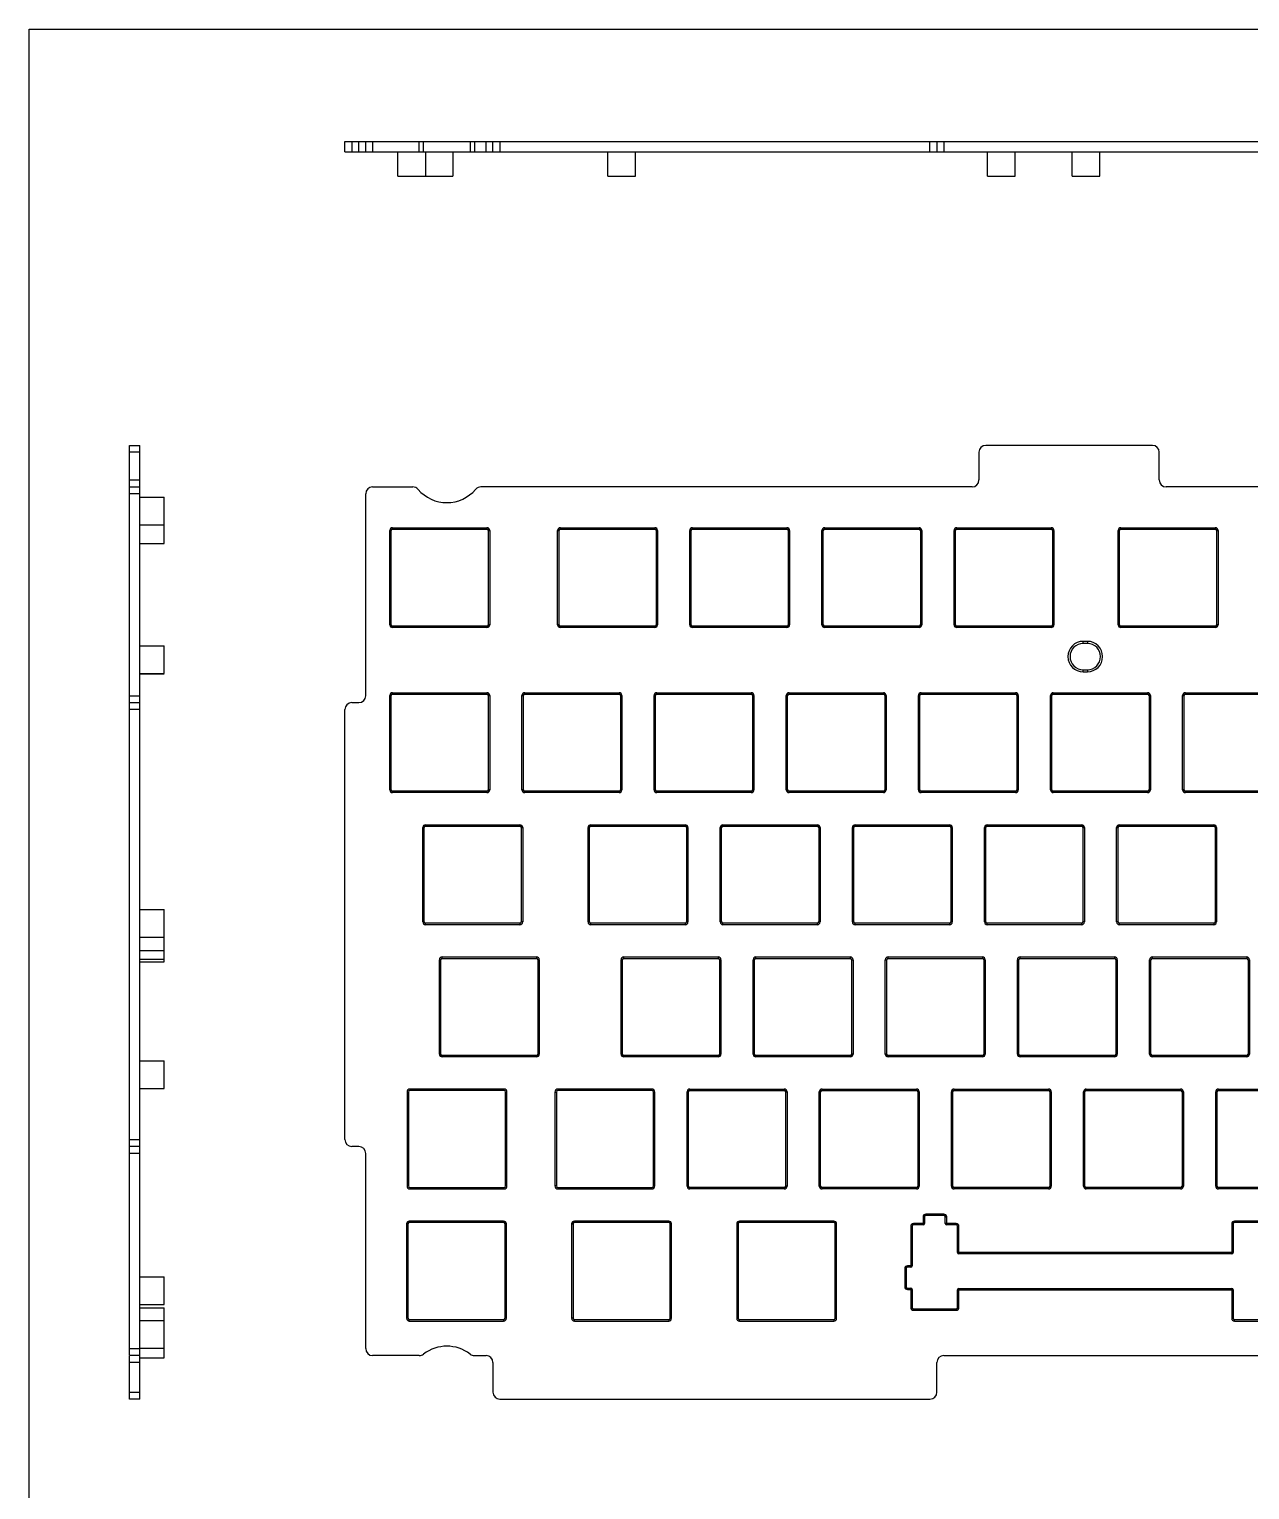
# Model space of a CAD drawing. Header units: millimetres. Extents: x 0 to 594, y 0 to 420.
# Drawn here: x 0 to 176, y 209.4 to 420 of the extents above; entities that cross this region are included whole.
import ezdxf

# ---------------------------------------------------------------- set-up
doc = ezdxf.new("R2010")
doc.units = ezdxf.units.MM
doc.header["$LTSCALE"] = 32.67
doc.layers.get('0').update_dxf_attribs({"linetype": 'CONTINUOUS'})

msp = doc.modelspace()

# ---------------------------------------------------------------- linework, layer by layer
at = {"color": 7, "linetype": 'Continuous'}
for p, q in [((0, 0), (0, 420)), ((0, 420), (594, 420)), ((45.51, 402.31), (45.51, 403.81)), ((45.51, 403.81), (482.67, 403.81)), ((45.51, 402.31), (482.67, 402.31)), ((46.51, 403.81), (46.51, 402.31)), ((47.51, 402.31), (47.51, 403.81)), ((48.51, 402.31), (48.51, 403.81)), ((49.51, 403.81), (49.51, 402.31)), ((53.16, 398.81), (53.16, 402.31)), ((56.24, 402.31), (56.24, 403.81)), ((56.85, 402.31), (56.85, 403.81)), ((57.16, 398.81), (57.16, 402.31)), ((61.06, 402.31), (61.06, 398.81)), ((63.57, 403.81), (63.57, 402.31)), ((64.18, 403.81), (64.18, 402.31)), ((65.86, 402.31), (65.86, 403.81)), ((66.86, 402.31), (66.86, 403.81)), ((67.86, 403.81), (67.86, 402.31)), ((83.4, 398.81), (83.4, 402.31)), ((87.4, 398.81), (87.4, 402.31)), ((129.86, 402.31), (129.86, 403.81)), ((130.86, 403.81), (130.86, 402.31)), ((131.86, 403.81), (131.86, 402.31)), ((138.14, 398.81), (138.14, 402.31)), ((142.14, 398.81), (142.14, 402.31)), ((150.36, 398.81), (150.36, 402.31)), ((154.36, 398.81), (154.36, 402.31)), ((53.16, 398.81), (57.16, 398.81)), ((57.22, 398.81), (61.06, 398.81)), ((83.4, 398.81), (87.4, 398.81)), ((138.14, 398.81), (142.14, 398.81)), ((150.36, 398.81), (154.36, 398.81)), ((14.46, 228.74), (14.46, 359.99)), ((14.46, 359.99), (15.96, 359.99)), ((15.96, 358.99), (14.46, 358.99)), ((15.96, 354.08), (15.96, 359.99)), ((136.92, 358.99), (136.92, 355)), ((161.92, 359.99), (137.92, 359.99)), ((162.92, 355), (162.92, 358.99)), ((14.46, 355), (15.96, 355)), ((14.46, 354), (15.96, 354)), ((15.96, 222.46), (15.96, 354)), ((49.51, 354), (55.3, 354)), ((135.92, 354), (65.12, 354)), ((182.43, 354), (163.92, 354)), ((15.96, 353), (14.46, 353)), ((15.96, 352.54), (19.46, 352.54)), ((19.46, 345.82), (19.46, 352.54)), ((48.51, 323.89), (48.51, 353)), ((15.96, 348.54), (19.46, 348.54)), ((51.99, 334.12), (51.99, 347.72)), ((51.99, 347.72), (52.19, 347.72)), ((52.19, 334.12), (52.19, 347.72)), ((52.39, 347.92), (52.39, 348.12)), ((52.39, 348.12), (65.99, 348.12)), ((52.39, 347.92), (65.99, 347.92)), ((65.99, 348.12), (65.99, 347.92)), ((66.19, 347.72), (66.19, 334.12)), ((66.19, 347.72), (66.39, 347.72)), ((66.39, 347.72), (66.39, 334.12)), ((76.18, 334.12), (76.18, 347.72)), ((76.18, 347.72), (76.38, 347.72)), ((76.38, 334.12), (76.38, 347.72)), ((76.58, 347.92), (76.58, 348.12)), ((76.58, 348.12), (90.18, 348.12)), ((76.58, 347.92), (90.18, 347.92)), ((90.18, 348.12), (90.18, 347.92)), ((90.38, 347.72), (90.38, 334.12)), ((90.38, 347.72), (90.58, 347.72)), ((90.58, 347.72), (90.58, 334.12)), ((95.23, 334.12), (95.23, 347.72)), ((95.23, 347.72), (95.43, 347.72)), ((95.43, 334.12), (95.43, 347.72)), ((95.63, 347.92), (95.63, 348.12)), ((95.63, 348.12), (109.23, 348.12)), ((95.63, 347.92), (109.23, 347.92)), ((109.23, 348.12), (109.23, 347.92)), ((109.43, 347.72), (109.43, 334.12)), ((109.43, 347.72), (109.63, 347.72)), ((109.63, 347.72), (109.63, 334.12)), ((114.28, 334.12), (114.28, 347.72)), ((114.28, 347.72), (114.48, 347.72)), ((114.48, 334.12), (114.48, 347.72)), ((114.68, 347.92), (114.68, 348.12)), ((114.68, 348.12), (128.28, 348.12)), ((114.68, 347.92), (128.28, 347.92)), ((128.28, 348.12), (128.28, 347.92)), ((128.48, 347.72), (128.48, 334.12)), ((128.48, 347.72), (128.68, 347.72)), ((128.68, 347.72), (128.68, 334.12)), ((133.33, 334.12), (133.33, 347.72)), ((133.33, 347.72), (133.53, 347.72)), ((133.53, 334.12), (133.53, 347.72)), ((133.73, 347.92), (133.73, 348.12)), ((133.73, 348.12), (147.33, 348.12)), ((133.73, 347.92), (147.33, 347.92)), ((147.33, 348.12), (147.33, 347.92)), ((147.53, 347.72), (147.53, 334.12)), ((147.53, 347.72), (147.73, 347.72)), ((147.73, 347.72), (147.73, 334.12)), ((156.99, 334.12), (156.99, 347.72)), ((156.99, 347.72), (157.19, 347.72)), ((157.19, 334.12), (157.19, 347.72)), ((157.39, 347.92), (157.39, 348.12)), ((157.39, 348.12), (170.99, 348.12)), ((157.39, 347.92), (170.99, 347.92)), ((170.99, 348.12), (170.99, 347.92)), ((171.19, 347.72), (171.19, 334.12)), ((171.19, 347.72), (171.39, 347.72)), ((171.39, 347.72), (171.39, 334.12)), ((15.96, 345.82), (19.46, 345.82)), ((52.19, 334.12), (51.99, 334.12)), ((52.39, 333.72), (52.39, 333.92)), ((65.99, 333.92), (52.39, 333.92)), ((65.99, 333.72), (52.39, 333.72)), ((65.99, 333.92), (65.99, 333.72)), ((66.39, 334.12), (66.19, 334.12)), ((76.38, 334.12), (76.18, 334.12)), ((76.58, 333.72), (76.58, 333.92)), ((90.18, 333.92), (76.58, 333.92)), ((90.18, 333.72), (76.58, 333.72)), ((90.18, 333.92), (90.18, 333.72)), ((90.58, 334.12), (90.38, 334.12)), ((95.43, 334.12), (95.23, 334.12)), ((95.63, 333.72), (95.63, 333.92)), ((109.23, 333.92), (95.63, 333.92)), ((109.23, 333.72), (95.63, 333.72)), ((109.23, 333.92), (109.23, 333.72)), ((109.63, 334.12), (109.43, 334.12)), ((114.48, 334.12), (114.28, 334.12)), ((114.68, 333.72), (114.68, 333.92)), ((128.28, 333.92), (114.68, 333.92)), ((128.28, 333.72), (114.68, 333.72)), ((128.28, 333.92), (128.28, 333.72)), ((128.68, 334.12), (128.48, 334.12)), ((133.53, 334.12), (133.33, 334.12)), ((133.73, 333.72), (133.73, 333.92)), ((147.33, 333.92), (133.73, 333.92)), ((147.33, 333.72), (133.73, 333.72)), ((147.33, 333.92), (147.33, 333.72)), ((147.73, 334.12), (147.53, 334.12)), ((157.19, 334.12), (156.99, 334.12)), ((157.39, 333.72), (157.39, 333.92)), ((170.99, 333.92), (157.39, 333.92)), ((170.99, 333.72), (157.39, 333.72)), ((170.99, 333.92), (170.99, 333.72)), ((171.39, 334.12), (171.19, 334.12)), ((15.96, 331.1), (19.46, 331.1)), ((19.46, 327.1), (19.46, 331.1)), ((151.95, 331.43), (151.95, 331.73)), ((152.55, 331.73), (151.95, 331.73)), ((152.55, 331.43), (151.95, 331.43)), ((152.55, 331.73), (152.55, 331.43)), ((15.96, 327.1), (19.46, 327.1)), ((15.96, 327.05), (19.46, 327.05)), ((151.95, 327.33), (151.95, 327.63)), ((151.95, 327.63), (152.55, 327.63)), ((151.95, 327.33), (152.55, 327.33)), ((152.55, 327.63), (152.55, 327.33)), ((14.46, 323.89), (15.96, 323.89)), ((14.46, 322.89), (15.96, 322.89)), ((46.51, 322.89), (47.51, 322.89)), ((51.99, 310.32), (51.99, 323.92)), ((51.99, 323.92), (52.19, 323.92)), ((52.19, 310.32), (52.19, 323.92)), ((52.39, 324.12), (52.39, 324.32)), ((52.39, 324.32), (65.99, 324.32)), ((52.39, 324.12), (65.99, 324.12)), ((65.99, 324.32), (65.99, 324.12)), ((66.19, 323.92), (66.19, 310.32)), ((66.19, 323.92), (66.39, 323.92)), ((66.39, 323.92), (66.39, 310.32)), ((71.04, 310.32), (71.04, 323.92)), ((71.04, 323.92), (71.24, 323.92)), ((71.24, 310.32), (71.24, 323.92)), ((71.44, 324.12), (71.44, 324.32)), ((71.44, 324.32), (85.04, 324.32)), ((71.44, 324.12), (85.04, 324.12)), ((85.04, 324.32), (85.04, 324.12)), ((85.24, 323.92), (85.24, 310.32)), ((85.24, 323.92), (85.44, 323.92)), ((85.44, 323.92), (85.44, 310.32)), ((90.09, 310.32), (90.09, 323.92)), ((90.09, 323.92), (90.29, 323.92)), ((90.29, 310.32), (90.29, 323.92)), ((90.49, 324.12), (90.49, 324.32)), ((90.49, 324.32), (104.09, 324.32)), ((90.49, 324.12), (104.09, 324.12)), ((104.09, 324.32), (104.09, 324.12)), ((104.29, 323.92), (104.29, 310.32)), ((104.29, 323.92), (104.49, 323.92)), ((104.49, 323.92), (104.49, 310.32)), ((109.14, 310.32), (109.14, 323.92)), ((109.14, 323.92), (109.34, 323.92)), ((109.34, 310.32), (109.34, 323.92)), ((109.54, 324.12), (109.54, 324.32)), ((109.54, 324.32), (123.14, 324.32)), ((109.54, 324.12), (123.14, 324.12)), ((123.14, 324.32), (123.14, 324.12)), ((123.34, 323.92), (123.34, 310.32)), ((123.34, 323.92), (123.54, 323.92)), ((123.54, 323.92), (123.54, 310.32)), ((128.19, 310.32), (128.19, 323.92)), ((128.19, 323.92), (128.39, 323.92)), ((128.39, 310.32), (128.39, 323.92)), ((128.59, 324.12), (128.59, 324.32)), ((128.59, 324.32), (142.19, 324.32)), ((128.59, 324.12), (142.19, 324.12)), ((142.19, 324.32), (142.19, 324.12)), ((142.39, 323.92), (142.39, 310.32)), ((142.39, 323.92), (142.59, 323.92)), ((142.59, 323.92), (142.59, 310.32)), ((147.24, 310.32), (147.24, 323.92)), ((147.24, 323.92), (147.44, 323.92)), ((147.44, 310.32), (147.44, 323.92)), ((147.64, 324.12), (147.64, 324.32)), ((147.64, 324.32), (161.24, 324.32)), ((147.64, 324.12), (161.24, 324.12)), ((161.24, 324.32), (161.24, 324.12)), ((161.44, 323.92), (161.44, 310.32)), ((161.44, 323.92), (161.64, 323.92)), ((161.64, 323.92), (161.64, 310.32)), ((166.29, 310.32), (166.29, 323.92)), ((166.29, 323.92), (166.49, 323.92)), ((166.49, 310.32), (166.49, 323.92)), ((166.69, 324.12), (166.69, 324.32)), ((166.69, 324.32), (180.29, 324.32)), ((166.69, 324.12), (180.29, 324.12)), ((15.96, 321.89), (14.46, 321.89)), ((45.51, 259.89), (45.51, 321.89)), ((52.19, 310.32), (51.99, 310.32)), ((52.39, 309.92), (52.39, 310.12)), ((65.99, 310.12), (52.39, 310.12)), ((65.99, 309.92), (52.39, 309.92)), ((65.99, 310.12), (65.99, 309.92)), ((66.39, 310.32), (66.19, 310.32)), ((71.24, 310.32), (71.04, 310.32)), ((71.44, 309.92), (71.44, 310.12)), ((85.04, 310.12), (71.44, 310.12)), ((85.04, 309.92), (71.44, 309.92)), ((85.04, 310.12), (85.04, 309.92)), ((85.44, 310.32), (85.24, 310.32)), ((90.29, 310.32), (90.09, 310.32)), ((90.49, 309.92), (90.49, 310.12)), ((104.09, 310.12), (90.49, 310.12)), ((104.09, 309.92), (90.49, 309.92)), ((104.09, 310.12), (104.09, 309.92)), ((104.49, 310.32), (104.29, 310.32)), ((109.34, 310.32), (109.14, 310.32)), ((109.54, 309.92), (109.54, 310.12)), ((123.14, 310.12), (109.54, 310.12)), ((123.14, 309.92), (109.54, 309.92)), ((123.14, 310.12), (123.14, 309.92)), ((123.54, 310.32), (123.34, 310.32)), ((128.39, 310.32), (128.19, 310.32)), ((128.59, 309.92), (128.59, 310.12)), ((142.19, 310.12), (128.59, 310.12)), ((142.19, 309.92), (128.59, 309.92)), ((142.19, 310.12), (142.19, 309.92)), ((142.59, 310.32), (142.39, 310.32)), ((147.44, 310.32), (147.24, 310.32)), ((147.64, 309.92), (147.64, 310.12)), ((161.24, 310.12), (147.64, 310.12)), ((161.24, 309.92), (147.64, 309.92)), ((161.24, 310.12), (161.24, 309.92)), ((161.64, 310.32), (161.44, 310.32)), ((166.49, 310.32), (166.29, 310.32)), ((166.69, 309.92), (166.69, 310.12)), ((180.29, 310.12), (166.69, 310.12)), ((180.29, 309.92), (166.69, 309.92)), ((56.74, 291.27), (56.74, 304.87)), ((56.74, 304.87), (56.94, 304.87)), ((56.94, 291.27), (56.94, 304.87)), ((57.14, 305.07), (57.14, 305.27)), ((57.14, 305.27), (70.74, 305.27)), ((57.14, 305.07), (70.74, 305.07)), ((70.74, 305.27), (70.74, 305.07)), ((70.94, 304.87), (70.94, 291.27)), ((70.94, 304.87), (71.14, 304.87)), ((71.14, 304.87), (71.14, 291.27)), ((80.57, 291.27), (80.57, 304.87)), ((80.57, 304.87), (80.77, 304.87)), ((80.77, 291.27), (80.77, 304.87)), ((80.97, 305.07), (80.97, 305.27)), ((80.97, 305.27), (94.57, 305.27)), ((80.97, 305.07), (94.57, 305.07)), ((94.57, 305.27), (94.57, 305.07)), ((94.77, 304.87), (94.77, 291.27)), ((94.77, 304.87), (94.97, 304.87)), ((94.97, 304.87), (94.97, 291.27)), ((99.62, 291.27), (99.62, 304.87)), ((99.62, 304.87), (99.82, 304.87)), ((99.82, 291.27), (99.82, 304.87)), ((100.02, 305.07), (100.02, 305.27)), ((100.02, 305.27), (113.62, 305.27)), ((100.02, 305.07), (113.62, 305.07)), ((113.62, 305.27), (113.62, 305.07)), ((113.82, 304.87), (113.82, 291.27)), ((113.82, 304.87), (114.02, 304.87)), ((114.02, 304.87), (114.02, 291.27)), ((118.67, 291.27), (118.67, 304.87)), ((118.67, 304.87), (118.87, 304.87)), ((118.87, 291.27), (118.87, 304.87)), ((119.07, 305.07), (119.07, 305.27)), ((119.07, 305.27), (132.67, 305.27)), ((119.07, 305.07), (132.67, 305.07)), ((132.67, 305.27), (132.67, 305.07)), ((132.87, 304.87), (132.87, 291.27)), ((132.87, 304.87), (133.07, 304.87)), ((133.07, 304.87), (133.07, 291.27)), ((137.72, 291.27), (137.72, 304.87)), ((137.72, 304.87), (137.92, 304.87)), ((137.92, 291.27), (137.92, 304.87)), ((138.12, 305.07), (138.12, 305.27)), ((138.12, 305.27), (151.72, 305.27)), ((138.12, 305.07), (151.72, 305.07)), ((151.72, 305.27), (151.72, 305.07)), ((151.92, 304.87), (151.92, 291.27)), ((151.92, 304.87), (152.12, 304.87)), ((152.12, 304.87), (152.12, 291.27)), ((156.77, 291.27), (156.77, 304.87)), ((156.77, 304.87), (156.97, 304.87)), ((156.97, 291.27), (156.97, 304.87)), ((157.17, 305.07), (157.17, 305.27)), ((157.17, 305.27), (170.77, 305.27)), ((157.17, 305.07), (170.77, 305.07)), ((170.77, 305.27), (170.77, 305.07)), ((170.97, 304.87), (170.97, 291.27)), ((170.97, 304.87), (171.17, 304.87)), ((171.17, 304.87), (171.17, 291.27)), ((15.96, 293.07), (19.46, 293.07)), ((19.46, 285.52), (19.46, 293.07)), ((56.94, 291.27), (56.74, 291.27)), ((57.14, 290.87), (57.14, 291.07)), ((70.74, 291.07), (57.14, 291.07)), ((70.74, 290.87), (57.14, 290.87)), ((70.74, 291.07), (70.74, 290.87)), ((71.14, 291.27), (70.94, 291.27)), ((80.77, 291.27), (80.57, 291.27)), ((80.97, 290.87), (80.97, 291.07)), ((94.57, 291.07), (80.97, 291.07)), ((94.57, 290.87), (80.97, 290.87)), ((94.57, 291.07), (94.57, 290.87)), ((94.97, 291.27), (94.77, 291.27)), ((99.82, 291.27), (99.62, 291.27)), ((100.02, 290.87), (100.02, 291.07)), ((113.62, 291.07), (100.02, 291.07)), ((113.62, 290.87), (100.02, 290.87)), ((113.62, 291.07), (113.62, 290.87)), ((114.02, 291.27), (113.82, 291.27)), ((118.87, 291.27), (118.67, 291.27)), ((119.07, 290.87), (119.07, 291.07)), ((132.67, 291.07), (119.07, 291.07)), ((132.67, 290.87), (119.07, 290.87)), ((132.67, 291.07), (132.67, 290.87)), ((133.07, 291.27), (132.87, 291.27)), ((137.92, 291.27), (137.72, 291.27)), ((138.12, 290.87), (138.12, 291.07)), ((151.72, 291.07), (138.12, 291.07)), ((151.72, 290.87), (138.12, 290.87)), ((151.72, 291.07), (151.72, 290.87)), ((152.12, 291.27), (151.92, 291.27)), ((156.97, 291.27), (156.77, 291.27)), ((157.17, 290.87), (157.17, 291.07)), ((170.77, 291.07), (157.17, 291.07)), ((170.77, 290.87), (157.17, 290.87)), ((170.77, 291.07), (170.77, 290.87)), ((171.17, 291.27), (170.97, 291.27)), ((15.96, 289.07), (19.46, 289.07)), ((15.96, 287.17), (19.46, 287.17)), ((15.96, 285.92), (19.46, 285.92)), ((15.96, 285.52), (19.46, 285.52)), ((59.13, 272.22), (59.13, 285.82)), ((59.13, 285.82), (59.33, 285.82)), ((59.33, 272.22), (59.33, 285.82)), ((59.53, 286.02), (59.53, 286.22)), ((59.53, 286.22), (73.13, 286.22)), ((59.53, 286.02), (73.13, 286.02)), ((73.13, 286.22), (73.13, 286.02)), ((73.33, 285.82), (73.33, 272.22)), ((73.33, 285.82), (73.53, 285.82)), ((73.53, 285.82), (73.53, 272.22)), ((85.32, 272.22), (85.32, 285.82)), ((85.32, 285.82), (85.52, 285.82)), ((85.52, 272.22), (85.52, 285.82)), ((85.72, 286.02), (85.72, 286.22)), ((85.72, 286.22), (99.32, 286.22)), ((85.72, 286.02), (99.32, 286.02)), ((99.32, 286.22), (99.32, 286.02)), ((99.52, 285.82), (99.52, 272.22)), ((99.52, 285.82), (99.72, 285.82)), ((99.72, 285.82), (99.72, 272.22)), ((104.37, 272.22), (104.37, 285.82)), ((104.37, 285.82), (104.57, 285.82)), ((104.57, 272.22), (104.57, 285.82)), ((104.77, 286.02), (104.77, 286.22)), ((104.77, 286.22), (118.37, 286.22)), ((104.77, 286.02), (118.37, 286.02)), ((118.37, 286.22), (118.37, 286.02)), ((118.57, 285.82), (118.57, 272.22)), ((118.57, 285.82), (118.77, 285.82)), ((118.77, 285.82), (118.77, 272.22)), ((123.42, 272.22), (123.42, 285.82)), ((123.42, 285.82), (123.62, 285.82)), ((123.62, 272.22), (123.62, 285.82)), ((123.82, 286.02), (123.82, 286.22)), ((123.82, 286.22), (137.42, 286.22)), ((123.82, 286.02), (137.42, 286.02)), ((137.42, 286.22), (137.42, 286.02)), ((137.62, 285.82), (137.62, 272.22)), ((137.62, 285.82), (137.82, 285.82)), ((137.82, 285.82), (137.82, 272.22)), ((142.47, 272.22), (142.47, 285.82)), ((142.47, 285.82), (142.67, 285.82)), ((142.67, 272.22), (142.67, 285.82)), ((142.87, 286.02), (142.87, 286.22)), ((142.87, 286.22), (156.47, 286.22)), ((142.87, 286.02), (156.47, 286.02)), ((156.47, 286.22), (156.47, 286.02)), ((156.67, 285.82), (156.67, 272.22)), ((156.67, 285.82), (156.87, 285.82)), ((156.87, 285.82), (156.87, 272.22)), ((161.52, 272.22), (161.52, 285.82)), ((161.52, 285.82), (161.72, 285.82)), ((161.72, 272.22), (161.72, 285.82)), ((161.92, 286.02), (161.92, 286.22)), ((161.92, 286.22), (175.52, 286.22)), ((161.92, 286.02), (175.52, 286.02)), ((175.52, 286.22), (175.52, 286.02)), ((175.72, 285.82), (175.72, 272.22)), ((175.72, 285.82), (175.92, 285.82)), ((175.92, 285.82), (175.92, 272.22)), ((59.33, 272.22), (59.13, 272.22)), ((59.53, 271.82), (59.53, 272.02)), ((73.13, 272.02), (59.53, 272.02)), ((73.13, 271.82), (59.53, 271.82)), ((73.13, 272.02), (73.13, 271.82)), ((73.53, 272.22), (73.33, 272.22)), ((85.52, 272.22), (85.32, 272.22)), ((85.72, 271.82), (85.72, 272.02)), ((99.32, 272.02), (85.72, 272.02)), ((99.32, 271.82), (85.72, 271.82)), ((99.32, 272.02), (99.32, 271.82)), ((99.72, 272.22), (99.52, 272.22)), ((104.57, 272.22), (104.37, 272.22)), ((104.77, 271.82), (104.77, 272.02)), ((118.37, 272.02), (104.77, 272.02)), ((118.37, 271.82), (104.77, 271.82)), ((118.37, 272.02), (118.37, 271.82)), ((118.77, 272.22), (118.57, 272.22)), ((123.62, 272.22), (123.42, 272.22)), ((123.82, 271.82), (123.82, 272.02)), ((137.42, 272.02), (123.82, 272.02)), ((137.42, 271.82), (123.82, 271.82)), ((137.42, 272.02), (137.42, 271.82)), ((137.82, 272.22), (137.62, 272.22)), ((142.67, 272.22), (142.47, 272.22)), ((142.87, 271.82), (142.87, 272.02)), ((156.47, 272.02), (142.87, 272.02)), ((156.47, 271.82), (142.87, 271.82)), ((156.47, 272.02), (156.47, 271.82)), ((156.87, 272.22), (156.67, 272.22)), ((161.72, 272.22), (161.52, 272.22)), ((161.92, 271.82), (161.92, 272.02)), ((175.52, 272.02), (161.92, 272.02)), ((175.52, 271.82), (161.92, 271.82)), ((175.52, 272.02), (175.52, 271.82)), ((175.92, 272.22), (175.72, 272.22)), ((15.96, 271.26), (19.46, 271.26)), ((19.46, 267.26), (19.46, 271.26)), ((15.96, 267.26), (19.46, 267.26)), ((54.47, 266.72), (54.47, 253.22)), ((54.47, 266.72), (54.67, 266.72)), ((54.67, 266.72), (54.67, 253.22)), ((54.92, 266.97), (54.92, 267.17)), ((68.42, 267.17), (54.92, 267.17)), ((68.42, 266.97), (54.92, 266.97)), ((68.42, 267.17), (68.42, 266.97)), ((68.67, 253.22), (68.67, 266.72)), ((68.67, 266.72), (68.87, 266.72)), ((68.87, 253.22), (68.87, 266.72)), ((75.8, 266.72), (75.8, 253.22)), ((75.8, 266.72), (76, 266.72)), ((76, 266.72), (76, 253.22)), ((76.25, 266.97), (76.25, 267.17)), ((89.75, 267.17), (76.25, 267.17)), ((89.75, 266.97), (76.25, 266.97)), ((89.75, 267.17), (89.75, 266.97)), ((90, 253.22), (90, 266.72)), ((90, 266.72), (90.2, 266.72)), ((90.2, 253.22), (90.2, 266.72)), ((94.85, 253.17), (94.85, 266.77)), ((94.85, 266.77), (95.05, 266.77)), ((95.05, 253.17), (95.05, 266.77)), ((95.25, 266.97), (95.25, 267.17)), ((95.25, 267.17), (108.85, 267.17)), ((95.25, 266.97), (108.85, 266.97)), ((108.85, 267.17), (108.85, 266.97)), ((109.05, 266.77), (109.05, 253.17)), ((109.05, 266.77), (109.25, 266.77)), ((109.25, 266.77), (109.25, 253.17)), ((113.9, 253.17), (113.9, 266.77)), ((113.9, 266.77), (114.1, 266.77)), ((114.1, 253.17), (114.1, 266.77)), ((114.3, 266.97), (114.3, 267.17)), ((114.3, 267.17), (127.9, 267.17)), ((114.3, 266.97), (127.9, 266.97)), ((127.9, 267.17), (127.9, 266.97)), ((128.1, 266.77), (128.1, 253.17)), ((128.1, 266.77), (128.3, 266.77)), ((128.3, 266.77), (128.3, 253.17)), ((132.95, 253.17), (132.95, 266.77)), ((132.95, 266.77), (133.15, 266.77)), ((133.15, 253.17), (133.15, 266.77)), ((133.35, 266.97), (133.35, 267.17)), ((133.35, 267.17), (146.95, 267.17)), ((133.35, 266.97), (146.95, 266.97)), ((146.95, 267.17), (146.95, 266.97)), ((147.15, 266.77), (147.15, 253.17)), ((147.15, 266.77), (147.35, 266.77)), ((147.35, 266.77), (147.35, 253.17)), ((152, 253.17), (152, 266.77)), ((152, 266.77), (152.2, 266.77)), ((152.2, 253.17), (152.2, 266.77)), ((152.4, 266.97), (152.4, 267.17)), ((152.4, 267.17), (166, 267.17)), ((152.4, 266.97), (166, 266.97)), ((166, 267.17), (166, 266.97)), ((166.2, 266.77), (166.2, 253.17)), ((166.2, 266.77), (166.4, 266.77)), ((166.4, 266.77), (166.4, 253.17)), ((171.05, 253.17), (171.05, 266.77)), ((171.05, 266.77), (171.25, 266.77)), ((171.25, 253.17), (171.25, 266.77)), ((171.45, 266.97), (171.45, 267.17)), ((171.45, 267.17), (185.05, 267.17)), ((171.45, 266.97), (185.05, 266.97)), ((14.46, 259.89), (15.96, 259.89)), ((15.96, 258.89), (14.46, 258.89)), ((15.96, 257.89), (14.46, 257.89)), ((47.51, 258.89), (46.51, 258.89)), ((48.51, 229.74), (48.51, 257.89)), ((54.67, 253.22), (54.47, 253.22)), ((54.92, 252.77), (54.92, 252.97)), ((54.92, 252.97), (68.42, 252.97)), ((54.92, 252.77), (68.42, 252.77)), ((68.42, 252.97), (68.42, 252.77)), ((68.87, 253.22), (68.67, 253.22)), ((76, 253.22), (75.8, 253.22)), ((76.25, 252.77), (76.25, 252.97)), ((76.25, 252.97), (89.75, 252.97)), ((76.25, 252.77), (89.75, 252.77)), ((89.75, 252.97), (89.75, 252.77)), ((90.2, 253.22), (90, 253.22)), ((95.05, 253.17), (94.85, 253.17)), ((95.25, 252.77), (95.25, 252.97)), ((108.85, 252.97), (95.25, 252.97)), ((108.85, 252.77), (95.25, 252.77)), ((108.85, 252.97), (108.85, 252.77)), ((109.25, 253.17), (109.05, 253.17)), ((114.1, 253.17), (113.9, 253.17)), ((114.3, 252.77), (114.3, 252.97)), ((127.9, 252.97), (114.3, 252.97)), ((127.9, 252.77), (114.3, 252.77)), ((127.9, 252.97), (127.9, 252.77)), ((128.3, 253.17), (128.1, 253.17)), ((133.15, 253.17), (132.95, 253.17)), ((133.35, 252.77), (133.35, 252.97)), ((146.95, 252.97), (133.35, 252.97)), ((146.95, 252.77), (133.35, 252.77)), ((146.95, 252.97), (146.95, 252.77)), ((147.35, 253.17), (147.15, 253.17)), ((152.2, 253.17), (152, 253.17)), ((152.4, 252.77), (152.4, 252.97)), ((166, 252.97), (152.4, 252.97)), ((166, 252.77), (152.4, 252.77)), ((166, 252.97), (166, 252.77)), ((166.4, 253.17), (166.2, 253.17)), ((171.25, 253.17), (171.05, 253.17)), ((171.45, 252.77), (171.45, 252.97)), ((185.05, 252.97), (171.45, 252.97)), ((185.05, 252.77), (171.45, 252.77)), ((128.87, 248.73), (128.87, 247.58)), ((128.87, 248.73), (129.07, 248.73)), ((129.07, 248.73), (129.07, 247.78)), ((129.27, 248.93), (129.27, 249.13)), ((131.87, 249.13), (129.27, 249.13)), ((131.87, 248.93), (129.27, 248.93)), ((131.87, 249.13), (131.87, 248.93)), ((132.07, 247.78), (132.07, 248.73)), ((132.07, 248.73), (132.27, 248.73)), ((132.27, 247.58), (132.27, 248.73)), ((54.4, 247.72), (54.4, 234.12)), ((54.4, 247.72), (54.6, 247.72)), ((54.6, 247.72), (54.6, 234.12)), ((54.8, 247.92), (54.8, 248.12)), ((68.4, 248.12), (54.8, 248.12)), ((68.4, 247.92), (54.8, 247.92)), ((68.4, 248.12), (68.4, 247.92)), ((68.6, 234.12), (68.6, 247.72)), ((68.6, 247.72), (68.8, 247.72)), ((68.8, 234.12), (68.8, 247.72)), ((78.2, 247.72), (78.2, 234.12)), ((78.2, 247.72), (78.4, 247.72)), ((78.4, 247.72), (78.4, 234.12)), ((78.6, 247.92), (78.6, 248.12)), ((92.2, 248.12), (78.6, 248.12)), ((92.2, 247.92), (78.6, 247.92)), ((92.2, 248.12), (92.2, 247.92)), ((92.4, 234.12), (92.4, 247.72)), ((92.4, 247.72), (92.6, 247.72)), ((92.6, 234.12), (92.6, 247.72)), ((102, 247.72), (102, 234.12)), ((102, 247.72), (102.2, 247.72)), ((102.2, 247.72), (102.2, 234.12)), ((102.4, 247.92), (102.4, 248.12)), ((116, 248.12), (102.4, 248.12)), ((116, 247.92), (102.4, 247.92)), ((116, 248.12), (116, 247.92)), ((116.2, 234.12), (116.2, 247.72)), ((116.2, 247.72), (116.4, 247.72)), ((116.4, 234.12), (116.4, 247.72)), ((127.09, 247.38), (127.09, 241.48)), ((127.09, 247.38), (127.29, 247.38)), ((127.29, 247.38), (127.29, 241.68)), ((127.49, 247.58), (127.49, 247.78)), ((129.07, 247.78), (127.49, 247.78)), ((128.87, 247.58), (127.49, 247.58)), ((133.64, 247.78), (132.07, 247.78)), ((133.64, 247.58), (132.27, 247.58)), ((133.64, 247.78), (133.64, 247.58)), ((133.84, 243.62), (133.84, 247.38)), ((133.84, 247.38), (134.04, 247.38)), ((134.04, 243.42), (134.04, 247.38)), ((173.37, 247.72), (173.37, 243.42)), ((173.37, 247.72), (173.57, 247.72)), ((173.57, 247.72), (173.57, 243.62)), ((173.77, 247.92), (173.77, 248.12)), ((187.37, 248.12), (173.77, 248.12)), ((187.37, 247.92), (173.77, 247.92)), ((173.57, 243.62), (133.84, 243.62)), ((173.37, 243.42), (134.04, 243.42)), ((15.96, 240.11), (19.46, 240.11)), ((19.46, 236.11), (19.46, 240.11)), ((126.22, 241.28), (126.22, 238.67)), ((126.22, 241.28), (126.42, 241.28)), ((126.42, 241.28), (126.42, 238.67)), ((126.62, 241.48), (126.62, 241.68)), ((127.29, 241.68), (126.62, 241.68)), ((127.09, 241.48), (126.62, 241.48)), ((126.42, 238.67), (126.22, 238.67)), ((126.62, 238.27), (126.62, 238.47)), ((126.62, 238.47), (127.09, 238.47)), ((126.62, 238.27), (127.29, 238.27)), ((127.09, 238.47), (127.09, 235.67)), ((127.29, 238.27), (127.29, 235.67)), ((133.84, 235.67), (133.84, 238.22)), ((133.84, 238.22), (173.57, 238.22)), ((134.04, 235.67), (134.04, 238.42)), ((134.04, 238.42), (173.37, 238.42)), ((173.37, 238.42), (173.37, 234.12)), ((173.57, 238.22), (173.57, 234.12)), ((15.96, 236.11), (19.46, 236.11)), ((15.96, 235.62), (19.46, 235.62)), ((15.96, 233.81), (19.46, 233.81)), ((19.46, 228.42), (19.46, 235.62)), ((54.6, 234.12), (54.4, 234.12)), ((54.8, 233.72), (54.8, 233.92)), ((54.8, 233.92), (68.4, 233.92)), ((68.4, 233.92), (68.4, 233.72)), ((68.8, 234.12), (68.6, 234.12)), ((78.4, 234.12), (78.2, 234.12)), ((78.6, 233.72), (78.6, 233.92)), ((78.6, 233.92), (92.2, 233.92)), ((92.2, 233.92), (92.2, 233.72)), ((92.6, 234.12), (92.4, 234.12)), ((102.2, 234.12), (102, 234.12)), ((102.4, 233.72), (102.4, 233.92)), ((102.4, 233.92), (116, 233.92)), ((116, 233.92), (116, 233.72)), ((116.4, 234.12), (116.2, 234.12)), ((127.29, 235.67), (127.09, 235.67)), ((127.49, 235.27), (127.49, 235.47)), ((127.49, 235.47), (133.64, 235.47)), ((127.49, 235.27), (133.64, 235.27)), ((133.64, 235.47), (133.64, 235.27)), ((134.04, 235.67), (133.84, 235.67)), ((173.57, 234.12), (173.37, 234.12)), ((173.77, 233.72), (173.77, 233.92)), ((173.77, 233.92), (187.37, 233.92)), ((54.8, 233.72), (68.4, 233.72)), ((78.6, 233.72), (92.2, 233.72)), ((102.4, 233.72), (116, 233.72)), ((173.77, 233.72), (187.37, 233.72)), ((14.46, 229.74), (15.96, 229.74)), ((15.96, 229.81), (19.46, 229.81)), ((15.96, 228.74), (14.46, 228.74)), ((14.46, 222.46), (14.46, 228.66)), ((15.96, 227.74), (14.46, 227.74)), ((15.96, 228.42), (19.46, 228.42)), ((56.24, 228.74), (49.51, 228.74)), ((64.18, 228.74), (65.86, 228.74)), ((66.86, 227.74), (66.86, 223.46)), ((130.86, 223.46), (130.86, 227.74)), ((131.86, 228.74), (183.44, 228.74)), ((14.46, 223.46), (15.96, 223.46)), ((15.96, 222.46), (14.46, 222.46)), ((67.86, 222.46), (129.86, 222.46))]:
    msp.add_line(p, q, dxfattribs=at)
for centre, radius, start, end in [((137.92, 358.99), 1, 90, 180), ((161.92, 358.99), 1, 0, 90), ((49.51, 353), 1, 90, 180), ((55.3, 353), 1, 40.4201, 90), ((65.12, 353), 1, 90, 139.5799), ((135.92, 355), 1, 270, 360), ((163.92, 355), 1, 180, 270), ((60.21, 357.18), 5.45, 220.4201, 319.5799), ((52.39, 347.72), 0.4, 90.0008, 179.9992), ((52.39, 347.72), 0.2, 90, 179.9999), ((65.99, 347.72), 0.4, 0.0008, 89.9992), ((65.99, 347.72), 0.2, 0, 89.9999), ((76.58, 347.72), 0.4, 90.0008, 179.9992), ((76.58, 347.72), 0.2, 90.0001, 180), ((90.18, 347.72), 0.4, 0.0008, 89.9992), ((90.18, 347.72), 0.2, 360, 90), ((95.63, 347.72), 0.4, 90.0008, 179.9992), ((95.63, 347.72), 0.2, 90.0001, 180), ((109.23, 347.72), 0.4, 0.0008, 89.9992), ((109.23, 347.72), 0.2, 360, 90), ((114.68, 347.72), 0.4, 90.0008, 179.9992), ((114.68, 347.72), 0.2, 90, 180), ((128.28, 347.72), 0.4, 0.0008, 89.9992), ((128.28, 347.72), 0.2, 0.0001, 90), ((133.73, 347.72), 0.4, 90.0008, 179.9992), ((133.73, 347.72), 0.2, 90.0001, 180), ((147.33, 347.72), 0.4, 0.0008, 89.9992), ((147.33, 347.72), 0.2, 0.0001, 90), ((157.39, 347.72), 0.4, 90.0008, 179.9992), ((157.39, 347.72), 0.2, 90, 180), ((170.99, 347.72), 0.4, 0.0008, 89.9992), ((170.99, 347.72), 0.2, 0.0001, 90), ((52.39, 334.12), 0.4, 180.0008, 269.9992), ((52.39, 334.12), 0.2, 180, 269.9999), ((65.99, 334.12), 0.4, 270.0008, 359.9992), ((65.99, 334.12), 0.2, 270, 359.9999), ((76.58, 334.12), 0.4, 180.0008, 269.9992), ((76.58, 334.12), 0.2, 180.0001, 270), ((90.18, 334.12), 0.4, 270.0008, 359.9992), ((90.18, 334.12), 0.2, 270.0001, 360), ((95.63, 334.12), 0.4, 180.0008, 269.9992), ((95.63, 334.12), 0.2, 180.0001, 270), ((109.23, 334.12), 0.4, 270.0008, 359.9992), ((109.23, 334.12), 0.2, 270.0001, 360), ((114.68, 334.12), 0.4, 180.0008, 269.9992), ((114.68, 334.12), 0.2, 180.0001, 270), ((128.28, 334.12), 0.4, 270.0008, 359.9992), ((128.28, 334.12), 0.2, 270.0001, 360), ((133.73, 334.12), 0.4, 180.0008, 269.9992), ((133.73, 334.12), 0.2, 180.0001, 270), ((147.33, 334.12), 0.4, 270.0008, 359.9992), ((147.33, 334.12), 0.2, 270, 360), ((157.39, 334.12), 0.4, 180.0008, 269.9992), ((157.39, 334.12), 0.2, 180.0001, 270), ((170.99, 334.12), 0.4, 270.0008, 359.9992), ((170.99, 334.12), 0.2, 270.0001, 360), ((151.95, 329.53), 2.2, 90, 270), ((151.95, 329.53), 1.9, 90, 270), ((152.55, 329.53), 2.2, 270, 90), ((152.55, 329.53), 1.9, 270, 90), ((46.51, 321.89), 1, 90, 180), ((47.51, 323.89), 1, 270, 360), ((52.39, 323.92), 0.4, 90.0008, 179.9992), ((52.39, 323.92), 0.2, 90.0001, 180), ((65.99, 323.92), 0.4, 0.0008, 89.9992), ((65.99, 323.92), 0.2, 0.0001, 90), ((71.44, 323.92), 0.4, 90.0008, 179.9992), ((71.44, 323.92), 0.2, 90.0001, 180), ((85.04, 323.92), 0.4, 0.0008, 89.9992), ((85.04, 323.92), 0.2, 0.0001, 90), ((90.49, 323.92), 0.4, 90.0008, 179.9992), ((90.49, 323.92), 0.2, 90.0001, 180), ((104.09, 323.92), 0.4, 0.0008, 89.9992), ((104.09, 323.92), 0.2, 0.0001, 90), ((109.54, 323.92), 0.4, 90.0008, 179.9992), ((109.54, 323.92), 0.2, 90.0001, 180), ((123.14, 323.92), 0.4, 0.0008, 89.9992), ((123.14, 323.92), 0.2, 0.0001, 90), ((128.59, 323.92), 0.4, 90.0008, 179.9992), ((128.59, 323.92), 0.2, 90.0001, 180), ((142.19, 323.92), 0.4, 0.0008, 89.9992), ((142.19, 323.92), 0.2, 0.0001, 90), ((147.64, 323.92), 0.4, 90.0008, 179.9992), ((147.64, 323.92), 0.2, 90.0001, 180), ((161.24, 323.92), 0.4, 0.0008, 89.9992), ((161.24, 323.92), 0.2, 0.0001, 90), ((166.69, 323.92), 0.4, 90.0008, 179.9992), ((166.69, 323.92), 0.2, 90.0001, 180), ((52.39, 310.32), 0.4, 180.0008, 269.9992), ((52.39, 310.32), 0.2, 180, 270), ((65.99, 310.32), 0.4, 270.0008, 359.9992), ((65.99, 310.32), 0.2, 270.0001, 360), ((71.44, 310.32), 0.4, 180.0008, 269.9992), ((71.44, 310.32), 0.2, 180, 270), ((85.04, 310.32), 0.4, 270.0008, 359.9992), ((85.04, 310.32), 0.2, 270.0001, 360), ((90.49, 310.32), 0.4, 180.0008, 269.9992), ((90.49, 310.32), 0.2, 180, 270), ((104.09, 310.32), 0.4, 270.0008, 359.9992), ((104.09, 310.32), 0.2, 270.0001, 360), ((109.54, 310.32), 0.4, 180.0008, 269.9992), ((109.54, 310.32), 0.2, 180, 270), ((123.14, 310.32), 0.4, 270.0008, 359.9992), ((123.14, 310.32), 0.2, 270.0001, 360), ((128.59, 310.32), 0.4, 180.0008, 269.9992), ((128.59, 310.32), 0.2, 180, 270), ((142.19, 310.32), 0.4, 270.0008, 359.9992), ((142.19, 310.32), 0.2, 270.0001, 360), ((147.64, 310.32), 0.4, 180.0008, 269.9992), ((147.64, 310.32), 0.2, 180, 270), ((161.24, 310.32), 0.4, 270.0008, 359.9992), ((161.24, 310.32), 0.2, 270.0001, 360), ((166.69, 310.32), 0.4, 180.0008, 269.9992), ((166.69, 310.32), 0.2, 180, 270), ((57.14, 304.87), 0.4, 90.0008, 179.9992), ((57.14, 304.87), 0.2, 90.0001, 180), ((70.74, 304.87), 0.4, 0.0008, 89.9992), ((70.74, 304.87), 0.2, 0.0001, 90), ((80.97, 304.87), 0.4, 90.0008, 179.9992), ((80.97, 304.87), 0.2, 90.0001, 180), ((94.57, 304.87), 0.4, 0.0008, 89.9992), ((94.57, 304.87), 0.2, 0.0001, 90), ((100.02, 304.87), 0.4, 90.0008, 179.9992), ((100.02, 304.87), 0.2, 90.0001, 180), ((113.62, 304.87), 0.4, 0.0008, 89.9992), ((113.62, 304.87), 0.2, 0.0001, 90), ((119.07, 304.87), 0.4, 90.0008, 179.9992), ((119.07, 304.87), 0.2, 90.0001, 180), ((132.67, 304.87), 0.4, 0.0008, 89.9992), ((132.67, 304.87), 0.2, 0.0001, 90), ((138.12, 304.87), 0.4, 90.0008, 179.9992), ((138.12, 304.87), 0.2, 90.0001, 180), ((151.72, 304.87), 0.4, 0.0008, 89.9992), ((151.72, 304.87), 0.2, 0.0001, 90), ((157.17, 304.87), 0.4, 90.0008, 179.9992), ((157.17, 304.87), 0.2, 90.0001, 180), ((170.77, 304.87), 0.4, 0.0008, 89.9992), ((170.77, 304.87), 0.2, 0.0001, 90), ((57.14, 291.27), 0.4, 180.0008, 269.9992), ((57.14, 291.27), 0.2, 180, 270), ((70.74, 291.27), 0.4, 270.0008, 359.9992), ((70.74, 291.27), 0.2, 270.0001, 360), ((80.97, 291.27), 0.4, 180.0008, 269.9992), ((80.97, 291.27), 0.2, 180, 270), ((94.57, 291.27), 0.4, 270.0008, 359.9992), ((94.57, 291.27), 0.2, 270.0001, 360), ((100.02, 291.27), 0.4, 180.0008, 269.9992), ((100.02, 291.27), 0.2, 180, 270), ((113.62, 291.27), 0.4, 270.0008, 359.9992), ((113.62, 291.27), 0.2, 270.0001, 360), ((119.07, 291.27), 0.4, 180.0008, 269.9992), ((119.07, 291.27), 0.2, 180, 270), ((132.67, 291.27), 0.4, 270.0008, 359.9992), ((132.67, 291.27), 0.2, 270.0001, 360), ((138.12, 291.27), 0.4, 180.0008, 269.9992), ((138.12, 291.27), 0.2, 180, 270), ((151.72, 291.27), 0.4, 270.0008, 359.9992), ((151.72, 291.27), 0.2, 270.0001, 360), ((157.17, 291.27), 0.4, 180.0008, 269.9992), ((157.17, 291.27), 0.2, 180, 270), ((170.77, 291.27), 0.4, 270.0008, 359.9992), ((170.77, 291.27), 0.2, 270.0001, 360), ((59.53, 285.82), 0.4, 90.0008, 179.9992), ((59.53, 285.82), 0.2, 90.0001, 180), ((73.13, 285.82), 0.4, 0.0008, 89.9992), ((73.13, 285.82), 0.2, 360, 90), ((85.72, 285.82), 0.4, 90.0008, 179.9992), ((85.72, 285.82), 0.2, 90.0001, 180), ((99.32, 285.82), 0.4, 0.0008, 89.9992), ((99.32, 285.82), 0.2, 0.0001, 90), ((104.77, 285.82), 0.4, 90.0008, 179.9992), ((104.77, 285.82), 0.2, 90.0001, 180), ((118.37, 285.82), 0.4, 0.0008, 89.9992), ((118.37, 285.82), 0.2, 0.0001, 90), ((123.82, 285.82), 0.4, 90.0008, 179.9992), ((123.82, 285.82), 0.2, 90.0001, 180), ((137.42, 285.82), 0.4, 0.0008, 89.9992), ((137.42, 285.82), 0.2, 0.0001, 90), ((142.87, 285.82), 0.4, 90.0008, 179.9992), ((142.87, 285.82), 0.2, 90.0001, 180), ((156.47, 285.82), 0.4, 0.0008, 89.9992), ((156.47, 285.82), 0.2, 0.0001, 90), ((161.92, 285.82), 0.4, 90.0008, 179.9992), ((161.92, 285.82), 0.2, 90.0001, 180), ((175.52, 285.82), 0.4, 0.0008, 89.9992), ((175.52, 285.82), 0.2, 0.0001, 90), ((59.53, 272.22), 0.4, 180.0008, 269.9992), ((59.53, 272.22), 0.2, 180.0001, 270), ((73.13, 272.22), 0.4, 270.0008, 359.9992), ((73.13, 272.22), 0.2, 270.0001, 360), ((85.72, 272.22), 0.4, 180.0008, 269.9992), ((85.72, 272.22), 0.2, 180, 270), ((99.32, 272.22), 0.4, 270.0008, 359.9992), ((99.32, 272.22), 0.2, 270.0001, 360), ((104.77, 272.22), 0.4, 180.0008, 269.9992), ((104.77, 272.22), 0.2, 180, 270), ((118.37, 272.22), 0.4, 270.0008, 359.9992), ((118.37, 272.22), 0.2, 270.0001, 360), ((123.82, 272.22), 0.4, 180.0008, 269.9992), ((123.82, 272.22), 0.2, 180, 270), ((137.42, 272.22), 0.4, 270.0008, 359.9992), ((137.42, 272.22), 0.2, 270.0001, 360), ((142.87, 272.22), 0.4, 180.0008, 269.9992), ((142.87, 272.22), 0.2, 180, 270), ((156.47, 272.22), 0.4, 270.0008, 359.9992), ((156.47, 272.22), 0.2, 270.0001, 360), ((161.92, 272.22), 0.4, 180.0008, 269.9992), ((161.92, 272.22), 0.2, 180, 270), ((175.52, 272.22), 0.4, 270.0008, 359.9992), ((175.52, 272.22), 0.2, 270.0001, 360), ((54.92, 266.72), 0.45, 90.0009, 179.9991), ((54.92, 266.72), 0.25, 90.0012, 180), ((68.42, 266.72), 0.45, 0.0009, 89.9991), ((68.42, 266.72), 0.25, 0, 90), ((76.25, 266.72), 0.45, 90.0009, 179.9991), ((76.25, 266.72), 0.25, 90.0012, 180), ((89.75, 266.72), 0.45, 0.0009, 89.9991), ((89.75, 266.72), 0.25, 0, 90), ((95.25, 266.77), 0.4, 90.0008, 179.9992), ((95.25, 266.77), 0.2, 90.0001, 180), ((108.85, 266.77), 0.4, 0.0008, 89.9992), ((108.85, 266.77), 0.2, 0.0001, 90), ((114.3, 266.77), 0.4, 90.0008, 179.9992), ((114.3, 266.77), 0.2, 90.0001, 180), ((127.9, 266.77), 0.4, 0.0008, 89.9992), ((127.9, 266.77), 0.2, 0.0001, 90), ((133.35, 266.77), 0.4, 90.0008, 179.9992), ((133.35, 266.77), 0.2, 90.0001, 180), ((146.95, 266.77), 0.4, 0.0008, 89.9992), ((146.95, 266.77), 0.2, 0.0001, 90), ((152.4, 266.77), 0.4, 90.0008, 179.9992), ((152.4, 266.77), 0.2, 90.0001, 180), ((166, 266.77), 0.4, 0.0008, 89.9992), ((166, 266.77), 0.2, 0.0001, 90), ((171.45, 266.77), 0.4, 90.0008, 179.9992), ((171.45, 266.77), 0.2, 90.0001, 180), ((46.51, 259.89), 1, 180, 270), ((47.51, 257.89), 1, 0, 90), ((54.92, 253.22), 0.45, 180.0009, 269.9991), ((54.92, 253.22), 0.25, 180.0002, 270), ((68.42, 253.22), 0.45, 270.0009, 359.9991), ((68.42, 253.22), 0.25, 270.0008, 360), ((76.25, 253.22), 0.45, 180.0009, 269.9991), ((76.25, 253.22), 0.25, 180.0002, 270), ((89.75, 253.22), 0.45, 270.0009, 359.9991), ((89.75, 253.22), 0.25, 270.0008, 360), ((95.25, 253.17), 0.4, 180.0008, 269.9992), ((95.25, 253.17), 0.2, 180, 270), ((108.85, 253.17), 0.4, 270.0008, 359.9992), ((108.85, 253.17), 0.2, 270.0001, 360), ((114.3, 253.17), 0.4, 180.0008, 269.9992), ((114.3, 253.17), 0.2, 180, 270), ((127.9, 253.17), 0.4, 270.0008, 359.9992), ((127.9, 253.17), 0.2, 270.0001, 360), ((133.35, 253.17), 0.4, 180.0008, 269.9992), ((133.35, 253.17), 0.2, 180, 270), ((146.95, 253.17), 0.4, 270.0008, 359.9992), ((146.95, 253.17), 0.2, 270.0001, 360), ((152.4, 253.17), 0.4, 180.0008, 269.9992), ((152.4, 253.17), 0.2, 180, 270), ((166, 253.17), 0.4, 270.0008, 359.9992), ((166, 253.17), 0.2, 270.0001, 360), ((171.45, 253.17), 0.4, 180.0008, 269.9992), ((171.45, 253.17), 0.2, 180, 270), ((129.27, 248.73), 0.4, 90.0008, 179.9976), ((129.27, 248.73), 0.2, 90.0008, 179.9999), ((131.87, 248.73), 0.4, 0.0046, 89.9992), ((131.87, 248.73), 0.2, 0, 90), ((54.8, 247.72), 0.4, 90.0524, 179.9519), ((54.8, 247.72), 0.2, 90, 179.9934), ((68.4, 247.72), 0.4, 0.0524, 89.9518), ((68.4, 247.72), 0.2, 0, 89.9824), ((78.6, 247.72), 0.4, 90.0524, 179.9519), ((78.6, 247.72), 0.2, 90, 179.9934), ((92.2, 247.72), 0.4, 0.0524, 89.9518), ((92.2, 247.72), 0.2, 0, 89.9824), ((102.4, 247.72), 0.4, 90.0524, 179.9519), ((102.4, 247.72), 0.2, 90, 179.9934), ((116, 247.72), 0.4, 0.0524, 89.9518), ((116, 247.72), 0.2, 0, 89.9824), ((127.49, 247.38), 0.4, 90.0043, 179.9973), ((127.49, 247.38), 0.2, 90.0004, 180), ((128.87, 247.78), 0.2, 270, 359.9985), ((132.27, 247.78), 0.2, 180, 269.9985), ((133.64, 247.38), 0.4, 0.0043, 89.9979), ((133.64, 247.38), 0.2, 0.0004, 90), ((173.77, 247.72), 0.4, 90.0008, 179.9965), ((173.77, 247.72), 0.2, 90.0008, 179.9998), ((134.04, 243.62), 0.2, 180, 269.9985), ((173.37, 243.62), 0.2, 270.0009, 360), ((126.62, 241.28), 0.4, 90.0046, 179.9992), ((126.62, 241.28), 0.2, 90.0012, 180), ((127.09, 241.68), 0.2, 270, 359.9985), ((126.62, 238.67), 0.4, 180.0008, 269.9976), ((126.62, 238.67), 0.2, 180.0002, 269.9998), ((127.09, 238.27), 0.2, 0, 89.9985), ((134.04, 238.22), 0.2, 90, 179.9997), ((173.37, 238.22), 0.2, 0, 89.9983), ((54.8, 234.12), 0.4, 180.0524, 269.9518), ((54.8, 234.12), 0.2, 180, 269.9824), ((68.4, 234.12), 0.4, 270.0524, 359.9518), ((68.4, 234.12), 0.2, 270, 359.9824), ((78.6, 234.12), 0.4, 180.0524, 269.9518), ((78.6, 234.12), 0.2, 180, 269.9824), ((92.2, 234.12), 0.4, 270.0524, 359.9518), ((92.2, 234.12), 0.2, 270, 359.9824), ((102.4, 234.12), 0.4, 180.0524, 269.9518), ((102.4, 234.12), 0.2, 180, 269.9824), ((116, 234.12), 0.4, 270.0524, 359.9518), ((116, 234.12), 0.2, 270, 359.9824), ((127.49, 235.67), 0.4, 180.0043, 269.9992), ((127.49, 235.67), 0.2, 180.0002, 270), ((133.64, 235.67), 0.4, 270.0008, 359.9973), ((133.64, 235.67), 0.2, 270, 360), ((173.77, 234.12), 0.4, 180.005, 269.9992), ((173.77, 234.12), 0.2, 180.0005, 270), ((49.51, 229.74), 1, 180, 270), ((60.21, 224.59), 5.5, 52.3584, 127.6416), ((56.24, 229.74), 1, 270, 307.6416), ((64.18, 229.74), 1, 232.3584, 270), ((65.86, 227.74), 1, 0, 90), ((131.86, 227.74), 1, 90, 180), ((67.86, 223.46), 1, 180, 270), ((129.86, 223.46), 1, 270, 360)]:
    msp.add_arc(centre, radius, start, end, dxfattribs=at)

doc.saveas('drawing.dxf')
